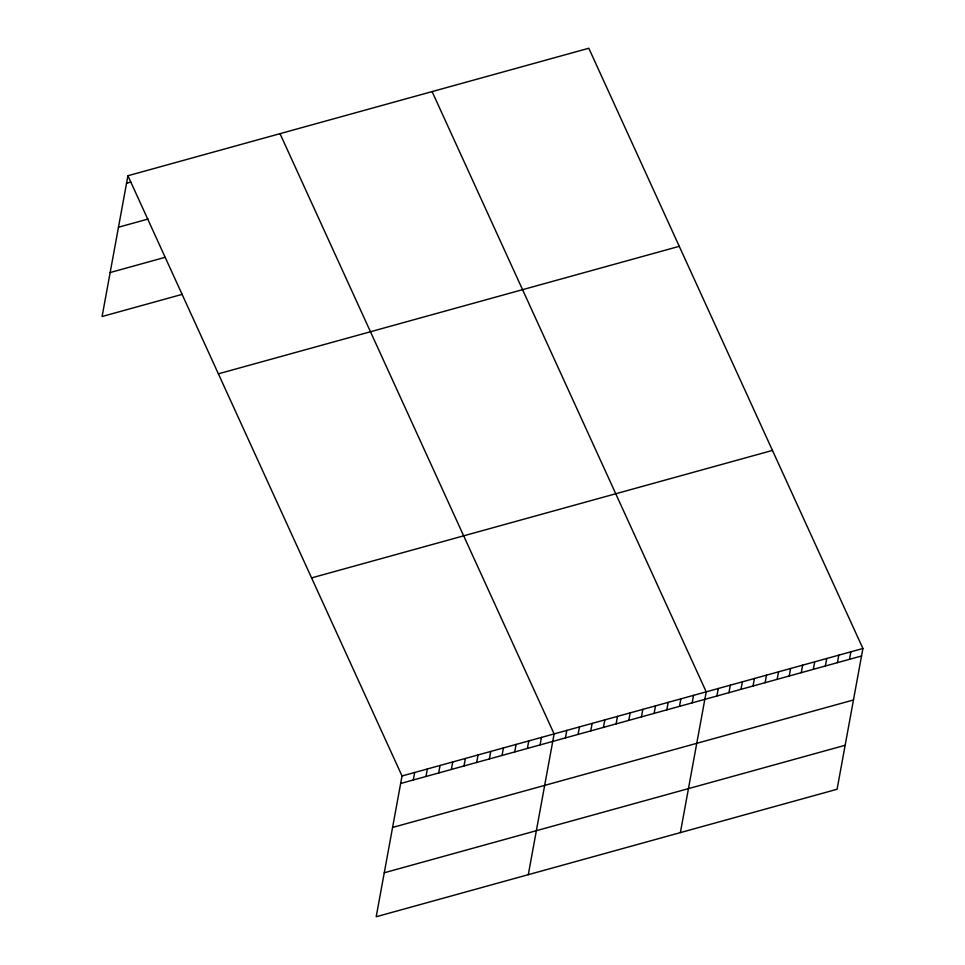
<?xml version="1.0" encoding="UTF-8"?>
<svg xmlns="http://www.w3.org/2000/svg" width="965" height="965" viewBox="0 0 965 965"><rect width="100%" height="100%" fill="white"/><g stroke="black" fill="none" stroke-linecap="round" stroke-linejoin="round"><path stroke-width="1.45" d="M127.923 175.739L402.031 775.981L376.193 916.75L837.077 789.261L862.915 648.492L588.807 48.25L127.923 175.739L102.085 316.508L182.361 294.313M413.322 779.985L414.697 772.47M425.999 776.475L427.374 768.972M438.677 772.977L440.052 765.462M451.343 769.467L452.73 761.952M464.02 765.957L465.395 758.454M476.698 762.459L478.073 754.944M489.376 758.948L490.751 751.433M502.041 755.438L503.428 747.935M514.719 751.94L516.094 744.425M527.397 748.43L528.772 740.915M540.062 744.92L541.449 737.417M528.289 874.676L554.115 733.907L280.019 133.665M565.418 737.911L566.793 730.396M578.095 734.413L579.47 726.898M590.761 730.903L592.148 723.388M603.439 727.393L604.814 719.878M616.116 723.895L617.491 716.38M628.782 720.385L630.169 712.87M641.46 716.874L642.847 709.359M654.137 713.376L655.512 705.861M666.815 709.866L668.19 702.351M679.481 706.356L680.868 698.853M692.158 702.858L693.533 695.343M680.373 832.602L706.211 691.833L432.103 91.603M716.886 696.018L718.262 688.503M728.937 692.677L730.324 685.162M740.999 689.348L742.375 681.833M753.05 686.006L754.425 678.492M765.1 682.677L766.487 675.162M777.163 679.336L778.538 671.833M789.213 676.007L790.588 668.492M801.264 672.665L802.639 665.162M813.314 669.336L814.701 661.821M825.377 666.007L826.752 658.492M837.427 662.666L838.802 655.151M849.477 659.336L850.865 651.821M126.548 183.254L130.77 182.083M118.478 227.233L148.043 219.043M110.155 272.54L165.075 257.341M218.38 373.817L679.264 246.328M311.574 577.902L772.458 450.414M402.031 775.981L862.915 648.492M400.644 783.496L861.54 655.995M392.574 827.463L853.47 699.975M384.263 872.77L845.147 745.282"/></g></svg>
